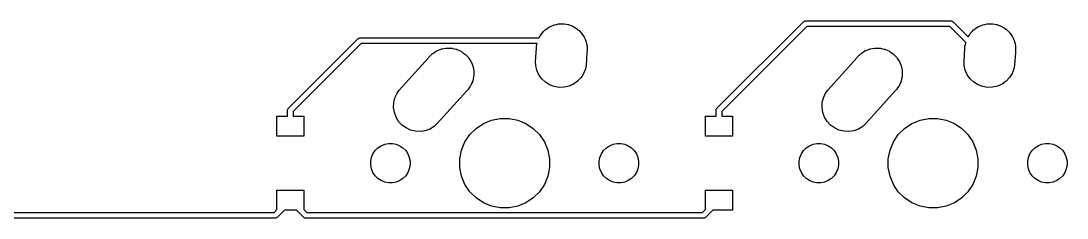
# Model space of a CAD drawing. Extents: x -26.1 to -7.5, y -7.6 to -2.3.
# Drawn here: x -9.32 to -7.489, y -2.629 to -2.283 of the extents above; entities that cross this region are included whole.
import ezdxf

# ---------------------------------------------------------------- set-up
doc = ezdxf.new("R2010")
doc.units = 0
doc.header["$MEASUREMENT"] = 0
doc.layers.add('BLACK', color=7, linetype='CONTINUOUS')

msp = doc.modelspace()

# ---------------------------------------------------------------- linework, layer by layer
at = {"layer": 'BLACK', "linetype": 'CONTINUOUS'}
for p, q in [((-8.38302, -2.28919), (-8.3794, -2.28836)), ((-8.3794, -2.28836), (-8.37874, -2.28834)), ((-8.37874, -2.28834), (-8.3781, -2.28821)), ((-8.3781, -2.28821), (-8.37439, -2.28821)), ((-8.37439, -2.28821), (-8.37068, -2.2881)), ((-8.37068, -2.2881), (-8.37003, -2.28821)), ((-8.37003, -2.28821), (-8.36938, -2.28821)), ((-8.36938, -2.28821), (-8.36574, -2.28893)), ((-8.36574, -2.28893), (-8.36207, -2.28955)), ((-8.1021, -2.43611), (-7.95063, -2.28464)), ((-7.95063, -2.28464), (-7.95047, -2.28445)), ((-7.95047, -2.28445), (-7.94971, -2.28382)), ((-7.94971, -2.28382), (-7.94884, -2.28336)), ((-7.94884, -2.28336), (-7.9479, -2.28307)), ((-7.9479, -2.28307), (-7.94716, -2.283)), ((-7.94716, -2.283), (-7.94692, -2.28298)), ((-7.94692, -2.28298), (-7.94667, -2.283)), ((-7.94667, -2.283), (-7.6929, -2.283)), ((-7.6929, -2.283), (-7.69265, -2.28298)), ((-7.69265, -2.28298), (-7.6924, -2.283)), ((-7.6924, -2.283), (-7.69167, -2.28307)), ((-7.69167, -2.28307), (-7.69073, -2.28336)), ((-7.69073, -2.28336), (-7.68986, -2.28382)), ((-7.68986, -2.28382), (-7.6891, -2.28445)), ((-7.6891, -2.28445), (-7.68894, -2.28464)), ((-7.68894, -2.28464), (-7.66262, -2.31096)), ((-7.63302, -2.28919), (-7.6294, -2.28836)), ((-7.6294, -2.28836), (-7.62874, -2.28834)), ((-7.62874, -2.28834), (-7.6281, -2.28821)), ((-7.6281, -2.28821), (-7.62439, -2.28821)), ((-7.62439, -2.28821), (-7.62068, -2.2881)), ((-7.62068, -2.2881), (-7.62003, -2.28821)), ((-7.62003, -2.28821), (-7.61938, -2.28821)), ((-7.61938, -2.28821), (-7.61574, -2.28893)), ((-7.61574, -2.28893), (-7.61207, -2.28955)), ((-8.41093, -2.30843), (-8.40896, -2.30529)), ((-8.40896, -2.30529), (-8.40851, -2.30481)), ((-8.40851, -2.30481), (-8.40814, -2.30427)), ((-8.40814, -2.30427), (-8.40552, -2.30164)), ((-8.40552, -2.30164), (-8.40297, -2.29894)), ((-8.40297, -2.29894), (-8.40244, -2.29856)), ((-8.40244, -2.29856), (-8.40197, -2.2981)), ((-8.40197, -2.2981), (-8.39889, -2.29603)), ((-8.39889, -2.29603), (-8.39586, -2.29388)), ((-8.39586, -2.29388), (-8.39526, -2.29361)), ((-8.39526, -2.29361), (-8.39472, -2.29325)), ((-8.39472, -2.29325), (-8.39129, -2.29183)), ((-8.39129, -2.29183), (-8.3879, -2.29031)), ((-8.3879, -2.29031), (-8.38726, -2.29016)), ((-8.38726, -2.29016), (-8.38666, -2.28991)), ((-8.38666, -2.28991), (-8.38302, -2.28919)), ((-8.36207, -2.28955), (-8.36146, -2.28978)), ((-8.36146, -2.28978), (-8.36082, -2.28991)), ((-8.36082, -2.28991), (-8.35739, -2.29133)), ((-8.35739, -2.29133), (-8.35392, -2.29265)), ((-8.35392, -2.29265), (-8.35337, -2.293)), ((-8.35337, -2.293), (-8.35276, -2.29325)), ((-8.35276, -2.29325), (-8.34967, -2.29531)), ((-8.34967, -2.29531), (-8.34653, -2.29728)), ((-8.34653, -2.29728), (-8.34605, -2.29773)), ((-8.34605, -2.29773), (-8.34551, -2.2981)), ((-8.34551, -2.2981), (-8.34288, -2.30072)), ((-8.34288, -2.30072), (-8.34018, -2.30327)), ((-8.34018, -2.30327), (-8.3398, -2.3038)), ((-8.3398, -2.3038), (-8.33934, -2.30427)), ((-8.33934, -2.30427), (-8.33727, -2.30735)), ((-7.94485, -2.293), (-8.09374, -2.44189)), ((-7.69472, -2.293), (-7.94485, -2.293)), ((-7.66672, -2.321), (-7.69472, -2.293)), ((-7.66093, -2.30843), (-7.65896, -2.30529)), ((-7.65896, -2.30529), (-7.65851, -2.30481)), ((-7.65851, -2.30481), (-7.65814, -2.30427)), ((-7.65814, -2.30427), (-7.65552, -2.30164)), ((-7.65552, -2.30164), (-7.65297, -2.29894)), ((-7.65297, -2.29894), (-7.65244, -2.29856)), ((-7.65244, -2.29856), (-7.65197, -2.2981)), ((-7.65197, -2.2981), (-7.64889, -2.29603)), ((-7.64889, -2.29603), (-7.64586, -2.29388)), ((-7.64586, -2.29388), (-7.64526, -2.29361)), ((-7.64526, -2.29361), (-7.64472, -2.29325)), ((-7.64472, -2.29325), (-7.64129, -2.29183)), ((-7.64129, -2.29183), (-7.6379, -2.29031)), ((-7.6379, -2.29031), (-7.63726, -2.29016)), ((-7.63726, -2.29016), (-7.63666, -2.28991)), ((-7.63666, -2.28991), (-7.63302, -2.28919)), ((-7.61207, -2.28955), (-7.61146, -2.28978)), ((-7.61146, -2.28978), (-7.61082, -2.28991)), ((-7.61082, -2.28991), (-7.60739, -2.29133)), ((-7.60739, -2.29133), (-7.60392, -2.29265)), ((-7.60392, -2.29265), (-7.60337, -2.293)), ((-7.60337, -2.293), (-7.60276, -2.29325)), ((-7.60276, -2.29325), (-7.59967, -2.29531)), ((-7.59967, -2.29531), (-7.59653, -2.29728)), ((-7.59653, -2.29728), (-7.59605, -2.29773)), ((-7.59605, -2.29773), (-7.59551, -2.2981)), ((-7.59551, -2.2981), (-7.59288, -2.30072)), ((-7.59288, -2.30072), (-7.59018, -2.30327)), ((-7.59018, -2.30327), (-7.5898, -2.3038)), ((-7.5898, -2.3038), (-7.58934, -2.30427)), ((-7.58934, -2.30427), (-7.58727, -2.30735)), ((-8.8521, -2.43611), (-8.73048, -2.31449)), ((-8.7247, -2.32285), (-8.84374, -2.44189)), ((-8.73048, -2.31449), (-8.73032, -2.3143)), ((-8.73032, -2.3143), (-8.72956, -2.31368)), ((-8.72956, -2.31368), (-8.72869, -2.31321)), ((-8.72869, -2.31321), (-8.72775, -2.31293)), ((-8.72775, -2.31293), (-8.72677, -2.31283)), ((-8.72677, -2.31283), (-8.72653, -2.31285)), ((-8.72653, -2.31285), (-8.41366, -2.31285)), ((-8.41703, -2.32285), (-8.7247, -2.32285)), ((-8.41803, -2.32814), (-8.41731, -2.32449)), ((-8.41731, -2.32449), (-8.41703, -2.32285)), ((-8.41366, -2.31285), (-8.41359, -2.31268)), ((-8.41359, -2.31268), (-8.41324, -2.31213)), ((-8.41324, -2.31213), (-8.41299, -2.31152)), ((-8.41299, -2.31152), (-8.41093, -2.30843)), ((-8.33727, -2.30735), (-8.33512, -2.31038)), ((-8.33512, -2.31038), (-8.33485, -2.31098)), ((-8.33485, -2.31098), (-8.33449, -2.31152)), ((-8.33449, -2.31152), (-8.33307, -2.31495)), ((-8.33307, -2.31495), (-8.33155, -2.31834)), ((-8.33155, -2.31834), (-8.3314, -2.31898)), ((-8.3314, -2.31898), (-8.33115, -2.31958)), ((-8.33115, -2.31958), (-8.33043, -2.32322)), ((-8.33043, -2.32322), (-8.3296, -2.32684)), ((-7.66803, -2.32814), (-7.66731, -2.32449)), ((-7.66731, -2.32449), (-7.66672, -2.321)), ((-7.66262, -2.31096), (-7.66093, -2.30843)), ((-7.58727, -2.30735), (-7.58512, -2.31038)), ((-7.58512, -2.31038), (-7.58485, -2.31098)), ((-7.58485, -2.31098), (-7.58449, -2.31152)), ((-7.58449, -2.31152), (-7.58307, -2.31495)), ((-7.58307, -2.31495), (-7.58155, -2.31834)), ((-7.58155, -2.31834), (-7.5814, -2.31898)), ((-7.5814, -2.31898), (-7.58115, -2.31958)), ((-7.58115, -2.31958), (-7.58043, -2.32322)), ((-7.58043, -2.32322), (-7.5796, -2.32684)), ((-8.60433, -2.34455), (-8.60368, -2.34382)), ((-8.60368, -2.34382), (-8.60279, -2.34301)), ((-8.60279, -2.34301), (-8.6004, -2.34062)), ((-8.6004, -2.34062), (-8.59958, -2.34007)), ((-8.59958, -2.34007), (-8.59886, -2.33941)), ((-8.59886, -2.33941), (-8.59596, -2.33765)), ((-8.59596, -2.33765), (-8.59315, -2.33577)), ((-8.59315, -2.33577), (-8.59224, -2.33539)), ((-8.59224, -2.33539), (-8.5914, -2.33488)), ((-8.5914, -2.33488), (-8.58821, -2.33373)), ((-8.58821, -2.33373), (-8.58508, -2.33243)), ((-8.58508, -2.33243), (-8.58412, -2.33224)), ((-8.58412, -2.33224), (-8.5832, -2.3319)), ((-8.5832, -2.3319), (-8.57985, -2.33139)), ((-8.57985, -2.33139), (-8.57653, -2.33073)), ((-8.57653, -2.33073), (-8.57554, -2.33073)), ((-8.57554, -2.33073), (-8.57457, -2.33058)), ((-8.57457, -2.33058), (-8.57119, -2.33073)), ((-8.57119, -2.33073), (-8.5678, -2.33073)), ((-8.5678, -2.33073), (-8.56684, -2.33092)), ((-8.56684, -2.33092), (-8.56586, -2.33096)), ((-8.56586, -2.33096), (-8.56257, -2.33177)), ((-8.56257, -2.33177), (-8.55925, -2.33243)), ((-8.55925, -2.33243), (-8.55834, -2.33281)), ((-8.55834, -2.33281), (-8.55738, -2.33304)), ((-8.55738, -2.33304), (-8.55431, -2.33447)), ((-8.55431, -2.33447), (-8.55119, -2.33577)), ((-8.55119, -2.33577), (-8.55037, -2.33632)), ((-8.55037, -2.33632), (-8.54948, -2.33673)), ((-8.54948, -2.33673), (-8.54675, -2.33874)), ((-8.54675, -2.33874), (-8.54393, -2.34062)), ((-8.54393, -2.34062), (-8.54324, -2.34131)), ((-8.54324, -2.34131), (-8.54244, -2.34189)), ((-8.54244, -2.34189), (-8.54016, -2.34439)), ((-8.41965, -2.35446), (-8.41803, -2.33098)), ((-8.41803, -2.33098), (-8.41803, -2.32814)), ((-8.32975, -2.33837), (-8.33128, -2.36055)), ((-8.32945, -2.33686), (-8.32975, -2.33837)), ((-8.3296, -2.32684), (-8.32958, -2.3275)), ((-8.32958, -2.3275), (-8.32945, -2.32814)), ((-8.32945, -2.32814), (-8.32945, -2.33185)), ((-8.32945, -2.33185), (-8.3294, -2.33338)), ((-8.3294, -2.33338), (-8.32945, -2.33403)), ((-8.32945, -2.33403), (-8.32945, -2.33686)), ((-7.85433, -2.34455), (-7.85368, -2.34382)), ((-7.85368, -2.34382), (-7.85279, -2.34301)), ((-7.85279, -2.34301), (-7.8504, -2.34062)), ((-7.8504, -2.34062), (-7.84958, -2.34007)), ((-7.84958, -2.34007), (-7.84886, -2.33941)), ((-7.84886, -2.33941), (-7.84596, -2.33765)), ((-7.84596, -2.33765), (-7.84315, -2.33577)), ((-7.84315, -2.33577), (-7.84224, -2.33539)), ((-7.84224, -2.33539), (-7.8414, -2.33488)), ((-7.8414, -2.33488), (-7.83821, -2.33373)), ((-7.83821, -2.33373), (-7.83508, -2.33243)), ((-7.83508, -2.33243), (-7.83412, -2.33224)), ((-7.83412, -2.33224), (-7.8332, -2.3319)), ((-7.8332, -2.3319), (-7.82985, -2.33139)), ((-7.82985, -2.33139), (-7.82653, -2.33073)), ((-7.82653, -2.33073), (-7.82554, -2.33073)), ((-7.82554, -2.33073), (-7.82457, -2.33058)), ((-7.82457, -2.33058), (-7.82119, -2.33073)), ((-7.82119, -2.33073), (-7.8178, -2.33073)), ((-7.8178, -2.33073), (-7.81684, -2.33092)), ((-7.81684, -2.33092), (-7.81586, -2.33096)), ((-7.81586, -2.33096), (-7.81257, -2.33177)), ((-7.81257, -2.33177), (-7.80925, -2.33243)), ((-7.80925, -2.33243), (-7.80834, -2.33281)), ((-7.80834, -2.33281), (-7.80738, -2.33304)), ((-7.80738, -2.33304), (-7.80431, -2.33447)), ((-7.80431, -2.33447), (-7.80119, -2.33577)), ((-7.80119, -2.33577), (-7.80037, -2.33632)), ((-7.80037, -2.33632), (-7.79948, -2.33673)), ((-7.79948, -2.33673), (-7.79675, -2.33874)), ((-7.79675, -2.33874), (-7.79393, -2.34062)), ((-7.79393, -2.34062), (-7.79324, -2.34131)), ((-7.79324, -2.34131), (-7.79244, -2.34189)), ((-7.79244, -2.34189), (-7.79016, -2.34439)), ((-7.66965, -2.35446), (-7.66803, -2.33098)), ((-7.66803, -2.33098), (-7.66803, -2.32814)), ((-7.57975, -2.33837), (-7.58128, -2.36055)), ((-7.57945, -2.33686), (-7.57975, -2.33837)), ((-7.5796, -2.32684), (-7.57958, -2.3275)), ((-7.57958, -2.3275), (-7.57945, -2.32814)), ((-7.57945, -2.32814), (-7.57945, -2.33185)), ((-7.57945, -2.33185), (-7.5794, -2.33338)), ((-7.5794, -2.33338), (-7.57945, -2.33403)), ((-7.57945, -2.33403), (-7.57945, -2.33686)), ((-8.65816, -2.40454), (-8.60724, -2.34779)), ((-8.60724, -2.34779), (-8.60657, -2.34679)), ((-8.60657, -2.34679), (-8.60433, -2.34455)), ((-8.54016, -2.34439), (-8.53776, -2.34679)), ((-8.53776, -2.34679), (-8.53722, -2.3476)), ((-8.53722, -2.3476), (-8.53655, -2.34833)), ((-8.53655, -2.34833), (-8.5348, -2.35123)), ((-8.5348, -2.35123), (-8.53291, -2.35404)), ((-8.53291, -2.35404), (-8.53254, -2.35495)), ((-8.53254, -2.35495), (-8.53203, -2.35579)), ((-8.53203, -2.35579), (-8.53087, -2.35897)), ((-8.53087, -2.35897), (-8.52958, -2.3621)), ((-8.52958, -2.3621), (-8.52938, -2.36306)), ((-8.41946, -2.36099), (-8.41965, -2.35446)), ((-8.41751, -2.3695), (-8.41946, -2.36099)), ((-8.33128, -2.36055), (-8.33237, -2.367)), ((-7.90816, -2.40454), (-7.85724, -2.34779)), ((-7.85724, -2.34779), (-7.85657, -2.34679)), ((-7.85657, -2.34679), (-7.85433, -2.34455)), ((-7.79016, -2.34439), (-7.78776, -2.34679)), ((-7.78776, -2.34679), (-7.78722, -2.3476)), ((-7.78722, -2.3476), (-7.78655, -2.34833)), ((-7.78655, -2.34833), (-7.7848, -2.35123)), ((-7.7848, -2.35123), (-7.78291, -2.35404)), ((-7.78291, -2.35404), (-7.78254, -2.35495)), ((-7.78254, -2.35495), (-7.78203, -2.35579)), ((-7.78203, -2.35579), (-7.78087, -2.35897)), ((-7.78087, -2.35897), (-7.77958, -2.3621)), ((-7.77958, -2.3621), (-7.77938, -2.36306)), ((-7.66946, -2.36099), (-7.66965, -2.35446)), ((-7.66751, -2.3695), (-7.66946, -2.36099)), ((-7.58128, -2.36055), (-7.58237, -2.367)), ((-8.52938, -2.36306), (-8.52905, -2.36399)), ((-8.52905, -2.36399), (-8.52853, -2.36734)), ((-8.52853, -2.36734), (-8.52787, -2.37066)), ((-8.52807, -2.38035), (-8.52811, -2.38133)), ((-8.52787, -2.37938), (-8.52807, -2.38035)), ((-8.52787, -2.37066), (-8.52787, -2.37164)), ((-8.52787, -2.37164), (-8.52772, -2.37261)), ((-8.52772, -2.37261), (-8.52787, -2.376)), ((-8.52787, -2.376), (-8.52787, -2.37938)), ((-8.41393, -2.37746), (-8.41751, -2.3695)), ((-8.40888, -2.38457), (-8.41393, -2.37746)), ((-8.33547, -2.37515), (-8.3401, -2.38255)), ((-8.33237, -2.367), (-8.33547, -2.37515)), ((-7.77938, -2.36306), (-7.77905, -2.36399)), ((-7.77905, -2.36399), (-7.77853, -2.36734)), ((-7.77853, -2.36734), (-7.77787, -2.37066)), ((-7.77807, -2.38035), (-7.77811, -2.38133)), ((-7.77787, -2.37938), (-7.77807, -2.38035)), ((-7.77787, -2.37066), (-7.77787, -2.37164)), ((-7.77787, -2.37164), (-7.77772, -2.37261)), ((-7.77772, -2.37261), (-7.77787, -2.376)), ((-7.77787, -2.376), (-7.77787, -2.37938)), ((-7.66393, -2.37746), (-7.66751, -2.3695)), ((-7.65888, -2.38457), (-7.66393, -2.37746)), ((-7.58547, -2.37515), (-7.5901, -2.38255)), ((-7.58237, -2.367), (-7.58547, -2.37515)), ((-8.53388, -2.39771), (-8.53588, -2.40044)), ((-8.53346, -2.39682), (-8.53388, -2.39771)), ((-8.53291, -2.396), (-8.53346, -2.39682)), ((-8.53162, -2.39287), (-8.53291, -2.396)), ((-8.53019, -2.3898), (-8.53162, -2.39287)), ((-8.52995, -2.38885), (-8.53019, -2.3898)), ((-8.52958, -2.38794), (-8.52995, -2.38885)), ((-8.52892, -2.38462), (-8.52958, -2.38794)), ((-8.52811, -2.38133), (-8.52892, -2.38462)), ((-8.40253, -2.39055), (-8.40888, -2.38457)), ((-8.39514, -2.39518), (-8.40253, -2.39055)), ((-8.38698, -2.39828), (-8.39514, -2.39518)), ((-8.37838, -2.39973), (-8.38698, -2.39828)), ((-8.36115, -2.39753), (-8.36966, -2.39948)), ((-8.35319, -2.39395), (-8.36115, -2.39753)), ((-8.34608, -2.3889), (-8.35319, -2.39395)), ((-8.3401, -2.38255), (-8.34608, -2.3889)), ((-7.78388, -2.39771), (-7.78588, -2.40044)), ((-7.78346, -2.39682), (-7.78388, -2.39771)), ((-7.78291, -2.396), (-7.78346, -2.39682)), ((-7.78162, -2.39287), (-7.78291, -2.396)), ((-7.78019, -2.3898), (-7.78162, -2.39287)), ((-7.77995, -2.38885), (-7.78019, -2.3898)), ((-7.77958, -2.38794), (-7.77995, -2.38885)), ((-7.77892, -2.38462), (-7.77958, -2.38794)), ((-7.77811, -2.38133), (-7.77892, -2.38462)), ((-7.65253, -2.39055), (-7.65888, -2.38457)), ((-7.64514, -2.39518), (-7.65253, -2.39055)), ((-7.63698, -2.39828), (-7.64514, -2.39518)), ((-7.62838, -2.39973), (-7.63698, -2.39828)), ((-7.61115, -2.39753), (-7.61966, -2.39948)), ((-7.60319, -2.39395), (-7.61115, -2.39753)), ((-7.59608, -2.3889), (-7.60319, -2.39395)), ((-7.5901, -2.38255), (-7.59608, -2.3889)), ((-8.66572, -2.41772), (-8.66203, -2.40981)), ((-8.66203, -2.40981), (-8.65816, -2.40454)), ((-8.54, -2.40549), (-8.59223, -2.4637)), ((-8.53776, -2.40325), (-8.54, -2.40549)), ((-8.53588, -2.40044), (-8.53776, -2.40325)), ((-8.36966, -2.39948), (-8.37838, -2.39973)), ((-7.91572, -2.41772), (-7.91203, -2.40981)), ((-7.91203, -2.40981), (-7.90816, -2.40454)), ((-7.79, -2.40549), (-7.84223, -2.4637)), ((-7.78776, -2.40325), (-7.79, -2.40549)), ((-7.78588, -2.40044), (-7.78776, -2.40325)), ((-7.61966, -2.39948), (-7.62838, -2.39973)), ((-8.66818, -2.43491), (-8.6678, -2.42619)), ((-8.66686, -2.44353), (-8.66818, -2.43491)), ((-8.6678, -2.42619), (-8.66572, -2.41772)), ((-7.91818, -2.43491), (-7.9178, -2.42619)), ((-7.91686, -2.44353), (-7.91818, -2.43491)), ((-7.9178, -2.42619), (-7.91572, -2.41772)), ((-8.87236, -2.48526), (-8.87236, -2.44982)), ((-8.87236, -2.44982), (-8.85374, -2.44982)), ((-8.85376, -2.43982), (-8.85367, -2.43884)), ((-8.85374, -2.44007), (-8.85376, -2.43982)), ((-8.85374, -2.44982), (-8.85374, -2.44007)), ((-8.85367, -2.43884), (-8.85338, -2.4379)), ((-8.85338, -2.4379), (-8.85292, -2.43703)), ((-8.85292, -2.43703), (-8.85245, -2.43646)), ((-8.85245, -2.43646), (-8.85229, -2.43627)), ((-8.85229, -2.43627), (-8.8521, -2.43611)), ((-8.84374, -2.44189), (-8.84374, -2.44982)), ((-8.84374, -2.44982), (-8.82512, -2.44982)), ((-8.82512, -2.44982), (-8.82512, -2.48526)), ((-8.66388, -2.45173), (-8.66686, -2.44353)), ((-8.65935, -2.45919), (-8.66388, -2.45173)), ((-8.12236, -2.48526), (-8.12236, -2.44982)), ((-8.12236, -2.44982), (-8.10374, -2.44982)), ((-8.10376, -2.43982), (-8.10367, -2.43884)), ((-8.10374, -2.44007), (-8.10376, -2.43982)), ((-8.10374, -2.44982), (-8.10374, -2.44007)), ((-8.10367, -2.43884), (-8.10338, -2.4379)), ((-8.10338, -2.4379), (-8.10292, -2.43703)), ((-8.10292, -2.43703), (-8.10245, -2.43646)), ((-8.10245, -2.43646), (-8.10229, -2.43627)), ((-8.10229, -2.43627), (-8.1021, -2.43611)), ((-8.09374, -2.44189), (-8.09374, -2.44982)), ((-8.09374, -2.44982), (-8.07512, -2.44982)), ((-8.07512, -2.44982), (-8.07512, -2.48526)), ((-7.91388, -2.45173), (-7.91686, -2.44353)), ((-7.90935, -2.45919), (-7.91388, -2.45173)), ((-8.65346, -2.46563), (-8.65935, -2.45919)), ((-8.64643, -2.47079), (-8.65346, -2.46563)), ((-8.63852, -2.47448), (-8.64643, -2.47079)), ((-8.59705, -2.46811), (-8.60451, -2.47264)), ((-8.59223, -2.4637), (-8.59705, -2.46811)), ((-8.53472, -2.48246), (-8.52378, -2.47153)), ((-8.52378, -2.47153), (-8.51092, -2.46293)), ((-8.51092, -2.46293), (-8.49664, -2.45702)), ((-8.49664, -2.45702), (-8.48147, -2.454)), ((-8.48147, -2.454), (-8.46601, -2.454)), ((-8.46601, -2.454), (-8.45084, -2.45702)), ((-8.45084, -2.45702), (-8.43656, -2.46293)), ((-8.43656, -2.46293), (-8.4237, -2.47153)), ((-8.4237, -2.47153), (-8.41277, -2.48246)), ((-7.90346, -2.46563), (-7.90935, -2.45919)), ((-7.89643, -2.47079), (-7.90346, -2.46563)), ((-7.88852, -2.47448), (-7.89643, -2.47079)), ((-7.84705, -2.46811), (-7.85451, -2.47264)), ((-7.84223, -2.4637), (-7.84705, -2.46811)), ((-7.78472, -2.48246), (-7.77378, -2.47153)), ((-7.77378, -2.47153), (-7.76092, -2.46293)), ((-7.76092, -2.46293), (-7.74664, -2.45702)), ((-7.74664, -2.45702), (-7.73147, -2.454)), ((-7.73147, -2.454), (-7.71601, -2.454)), ((-7.71601, -2.454), (-7.70084, -2.45702)), ((-7.70084, -2.45702), (-7.68656, -2.46293)), ((-7.68656, -2.46293), (-7.6737, -2.47153)), ((-7.6737, -2.47153), (-7.66277, -2.48246)), ((-8.82512, -2.48526), (-8.87236, -2.48526)), ((-8.63005, -2.47656), (-8.63852, -2.47448)), ((-8.62133, -2.47694), (-8.63005, -2.47656)), ((-8.61271, -2.47562), (-8.62133, -2.47694)), ((-8.60451, -2.47264), (-8.61271, -2.47562)), ((-8.54331, -2.49532), (-8.53472, -2.48246)), ((-8.41277, -2.48246), (-8.40417, -2.49532)), ((-8.07512, -2.48526), (-8.12236, -2.48526)), ((-7.88005, -2.47656), (-7.88852, -2.47448)), ((-7.87133, -2.47694), (-7.88005, -2.47656)), ((-7.86271, -2.47562), (-7.87133, -2.47694)), ((-7.85451, -2.47264), (-7.86271, -2.47562)), ((-7.79331, -2.49532), (-7.78472, -2.48246)), ((-7.66277, -2.48246), (-7.65417, -2.49532)), ((-8.7005, -2.51054), (-8.6957, -2.50574)), ((-8.6957, -2.50574), (-8.69006, -2.50197)), ((-8.69006, -2.50197), (-8.68379, -2.49938)), ((-8.68379, -2.49938), (-8.67713, -2.49805)), ((-8.67713, -2.49805), (-8.67035, -2.49805)), ((-8.67035, -2.49805), (-8.66369, -2.49938)), ((-8.66369, -2.49938), (-8.65742, -2.50197)), ((-8.65742, -2.50197), (-8.65178, -2.50574)), ((-8.65178, -2.50574), (-8.64698, -2.51054)), ((-8.54922, -2.5096), (-8.54331, -2.49532)), ((-8.40417, -2.49532), (-8.39826, -2.5096)), ((-8.3005, -2.51054), (-8.2957, -2.50574)), ((-8.2957, -2.50574), (-8.29006, -2.50197)), ((-8.29006, -2.50197), (-8.28379, -2.49938)), ((-8.28379, -2.49938), (-8.27713, -2.49805)), ((-8.27713, -2.49805), (-8.27035, -2.49805)), ((-8.27035, -2.49805), (-8.26369, -2.49938)), ((-8.26369, -2.49938), (-8.25742, -2.50197)), ((-8.25742, -2.50197), (-8.25178, -2.50574)), ((-8.25178, -2.50574), (-8.24698, -2.51054)), ((-7.9505, -2.51054), (-7.9457, -2.50574)), ((-7.9457, -2.50574), (-7.94006, -2.50197)), ((-7.94006, -2.50197), (-7.93379, -2.49938)), ((-7.93379, -2.49938), (-7.92713, -2.49805)), ((-7.92713, -2.49805), (-7.92035, -2.49805)), ((-7.92035, -2.49805), (-7.91369, -2.49938)), ((-7.91369, -2.49938), (-7.90742, -2.50197)), ((-7.90742, -2.50197), (-7.90178, -2.50574)), ((-7.90178, -2.50574), (-7.89698, -2.51054)), ((-7.79922, -2.5096), (-7.79331, -2.49532)), ((-7.65417, -2.49532), (-7.64826, -2.5096)), ((-7.5505, -2.51054), (-7.5457, -2.50574)), ((-7.5457, -2.50574), (-7.54006, -2.50197)), ((-7.54006, -2.50197), (-7.53379, -2.49938)), ((-7.53379, -2.49938), (-7.52713, -2.49805)), ((-7.52713, -2.49805), (-7.52035, -2.49805)), ((-7.52035, -2.49805), (-7.51369, -2.49938)), ((-7.51369, -2.49938), (-7.50742, -2.50197)), ((-7.50742, -2.50197), (-7.50178, -2.50574)), ((-7.50178, -2.50574), (-7.49698, -2.51054)), ((-8.70819, -2.52911), (-8.70687, -2.52245)), ((-8.70687, -2.52245), (-8.70427, -2.51618)), ((-8.70427, -2.51618), (-8.7005, -2.51054)), ((-8.64698, -2.51054), (-8.64321, -2.51618)), ((-8.64321, -2.51618), (-8.64062, -2.52245)), ((-8.64062, -2.52245), (-8.63929, -2.52911)), ((-8.55224, -2.52477), (-8.54922, -2.5096)), ((-8.55224, -2.54023), (-8.55224, -2.52477)), ((-8.39826, -2.5096), (-8.39524, -2.52477)), ((-8.39524, -2.52477), (-8.39524, -2.54023)), ((-8.30819, -2.52911), (-8.30687, -2.52245)), ((-8.30687, -2.52245), (-8.30427, -2.51618)), ((-8.30427, -2.51618), (-8.3005, -2.51054)), ((-8.24698, -2.51054), (-8.24321, -2.51618)), ((-8.24321, -2.51618), (-8.24062, -2.52245)), ((-8.24062, -2.52245), (-8.23929, -2.52911)), ((-7.95819, -2.52911), (-7.95687, -2.52245)), ((-7.95687, -2.52245), (-7.95427, -2.51618)), ((-7.95427, -2.51618), (-7.9505, -2.51054)), ((-7.89698, -2.51054), (-7.89321, -2.51618)), ((-7.89321, -2.51618), (-7.89062, -2.52245)), ((-7.89062, -2.52245), (-7.88929, -2.52911)), ((-7.80224, -2.52477), (-7.79922, -2.5096)), ((-7.80224, -2.54023), (-7.80224, -2.52477)), ((-7.64826, -2.5096), (-7.64524, -2.52477)), ((-7.64524, -2.52477), (-7.64524, -2.54023)), ((-7.55819, -2.52911), (-7.55687, -2.52245)), ((-7.55687, -2.52245), (-7.55427, -2.51618)), ((-7.55427, -2.51618), (-7.5505, -2.51054)), ((-7.49698, -2.51054), (-7.49321, -2.51618)), ((-7.49321, -2.51618), (-7.49062, -2.52245)), ((-7.49062, -2.52245), (-7.48929, -2.52911)), ((-8.70819, -2.53589), (-8.70819, -2.52911)), ((-8.70687, -2.54255), (-8.70819, -2.53589)), ((-8.70427, -2.54882), (-8.70687, -2.54255)), ((-8.64062, -2.54255), (-8.64321, -2.54882)), ((-8.63929, -2.53589), (-8.64062, -2.54255)), ((-8.63929, -2.52911), (-8.63929, -2.53589)), ((-8.54922, -2.5554), (-8.55224, -2.54023)), ((-8.39524, -2.54023), (-8.39826, -2.5554)), ((-8.30819, -2.53589), (-8.30819, -2.52911)), ((-8.30687, -2.54255), (-8.30819, -2.53589)), ((-8.30427, -2.54882), (-8.30687, -2.54255)), ((-8.24062, -2.54255), (-8.24321, -2.54882)), ((-8.23929, -2.53589), (-8.24062, -2.54255)), ((-8.23929, -2.52911), (-8.23929, -2.53589)), ((-7.95819, -2.53589), (-7.95819, -2.52911)), ((-7.95687, -2.54255), (-7.95819, -2.53589)), ((-7.95427, -2.54882), (-7.95687, -2.54255)), ((-7.89062, -2.54255), (-7.89321, -2.54882)), ((-7.88929, -2.53589), (-7.89062, -2.54255)), ((-7.88929, -2.52911), (-7.88929, -2.53589)), ((-7.79922, -2.5554), (-7.80224, -2.54023)), ((-7.64524, -2.54023), (-7.64826, -2.5554)), ((-7.55819, -2.53589), (-7.55819, -2.52911)), ((-7.55687, -2.54255), (-7.55819, -2.53589)), ((-7.55427, -2.54882), (-7.55687, -2.54255)), ((-7.49062, -2.54255), (-7.49321, -2.54882)), ((-7.48929, -2.53589), (-7.49062, -2.54255)), ((-7.48929, -2.52911), (-7.48929, -2.53589)), ((-8.7005, -2.55446), (-8.70427, -2.54882)), ((-8.6957, -2.55926), (-8.7005, -2.55446)), ((-8.69006, -2.56303), (-8.6957, -2.55926)), ((-8.68379, -2.56562), (-8.69006, -2.56303)), ((-8.65742, -2.56303), (-8.66369, -2.56562)), ((-8.65178, -2.55926), (-8.65742, -2.56303)), ((-8.64698, -2.55446), (-8.65178, -2.55926)), ((-8.64321, -2.54882), (-8.64698, -2.55446)), ((-8.54331, -2.56968), (-8.54922, -2.5554)), ((-8.39826, -2.5554), (-8.40417, -2.56968)), ((-8.3005, -2.55446), (-8.30427, -2.54882)), ((-8.2957, -2.55926), (-8.3005, -2.55446)), ((-8.29006, -2.56303), (-8.2957, -2.55926)), ((-8.28379, -2.56562), (-8.29006, -2.56303)), ((-8.25742, -2.56303), (-8.26369, -2.56562)), ((-8.25178, -2.55926), (-8.25742, -2.56303)), ((-8.24698, -2.55446), (-8.25178, -2.55926)), ((-8.24321, -2.54882), (-8.24698, -2.55446)), ((-7.9505, -2.55446), (-7.95427, -2.54882)), ((-7.9457, -2.55926), (-7.9505, -2.55446)), ((-7.94006, -2.56303), (-7.9457, -2.55926)), ((-7.93379, -2.56562), (-7.94006, -2.56303)), ((-7.90742, -2.56303), (-7.91369, -2.56562)), ((-7.90178, -2.55926), (-7.90742, -2.56303)), ((-7.89698, -2.55446), (-7.90178, -2.55926)), ((-7.89321, -2.54882), (-7.89698, -2.55446)), ((-7.79331, -2.56968), (-7.79922, -2.5554)), ((-7.64826, -2.5554), (-7.65417, -2.56968)), ((-7.5505, -2.55446), (-7.55427, -2.54882)), ((-7.5457, -2.55926), (-7.5505, -2.55446)), ((-7.54006, -2.56303), (-7.5457, -2.55926)), ((-7.53379, -2.56562), (-7.54006, -2.56303)), ((-7.50742, -2.56303), (-7.51369, -2.56562)), ((-7.50178, -2.55926), (-7.50742, -2.56303)), ((-7.49698, -2.55446), (-7.50178, -2.55926)), ((-7.49321, -2.54882), (-7.49698, -2.55446)), ((-8.87236, -2.61401), (-8.87236, -2.57974)), ((-8.87236, -2.57974), (-8.82512, -2.57974)), ((-8.82512, -2.57974), (-8.82512, -2.61401)), ((-8.67713, -2.56695), (-8.68379, -2.56562)), ((-8.67035, -2.56695), (-8.67713, -2.56695)), ((-8.66369, -2.56562), (-8.67035, -2.56695)), ((-8.53472, -2.58254), (-8.54331, -2.56968)), ((-8.40417, -2.56968), (-8.41277, -2.58254)), ((-8.27713, -2.56695), (-8.28379, -2.56562)), ((-8.27035, -2.56695), (-8.27713, -2.56695)), ((-8.26369, -2.56562), (-8.27035, -2.56695)), ((-8.12236, -2.61401), (-8.12236, -2.57974)), ((-8.12236, -2.57974), (-8.07512, -2.57974)), ((-8.07512, -2.57974), (-8.07512, -2.61518)), ((-7.92713, -2.56695), (-7.93379, -2.56562)), ((-7.92035, -2.56695), (-7.92713, -2.56695)), ((-7.91369, -2.56562), (-7.92035, -2.56695)), ((-7.78472, -2.58254), (-7.79331, -2.56968)), ((-7.65417, -2.56968), (-7.66277, -2.58254)), ((-7.52713, -2.56695), (-7.53379, -2.56562)), ((-7.52035, -2.56695), (-7.52713, -2.56695)), ((-7.51369, -2.56562), (-7.52035, -2.56695)), ((-8.52378, -2.59347), (-8.53472, -2.58254)), ((-8.51092, -2.60207), (-8.52378, -2.59347)), ((-8.4237, -2.59347), (-8.43656, -2.60207)), ((-8.41277, -2.58254), (-8.4237, -2.59347)), ((-7.77378, -2.59347), (-7.78472, -2.58254)), ((-7.76092, -2.60207), (-7.77378, -2.59347)), ((-7.6737, -2.59347), (-7.68656, -2.60207)), ((-7.66277, -2.58254), (-7.6737, -2.59347)), ((-8.87722, -2.61887), (-8.87236, -2.61401)), ((-8.85939, -2.61518), (-8.87144, -2.62724)), ((-8.83809, -2.61518), (-8.85939, -2.61518)), ((-8.82604, -2.62724), (-8.83809, -2.61518)), ((-8.82512, -2.61401), (-8.82026, -2.61887)), ((-8.49664, -2.60798), (-8.51092, -2.60207)), ((-8.48147, -2.611), (-8.49664, -2.60798)), ((-8.46601, -2.611), (-8.48147, -2.611)), ((-8.45084, -2.60798), (-8.46601, -2.611)), ((-8.43656, -2.60207), (-8.45084, -2.60798)), ((-8.12722, -2.61887), (-8.12236, -2.61401)), ((-8.10939, -2.61518), (-8.12144, -2.62724)), ((-8.07512, -2.61518), (-8.10939, -2.61518)), ((-7.74664, -2.60798), (-7.76092, -2.60207)), ((-7.73147, -2.611), (-7.74664, -2.60798)), ((-7.71601, -2.611), (-7.73147, -2.611)), ((-7.70084, -2.60798), (-7.71601, -2.611)), ((-7.68656, -2.60207), (-7.70084, -2.60798)), ((-8.8754, -2.62887), (-10.4311, -2.62887)), ((-10.4293, -2.61887), (-8.87722, -2.61887)), ((-8.87515, -2.6289), (-8.8754, -2.62887)), ((-8.87491, -2.62887), (-8.87515, -2.6289)), ((-8.87417, -2.6288), (-8.87491, -2.62887)), ((-8.87323, -2.62852), (-8.87417, -2.6288)), ((-8.87236, -2.62805), (-8.87323, -2.62852)), ((-8.8716, -2.62743), (-8.87236, -2.62805)), ((-8.87144, -2.62724), (-8.8716, -2.62743)), ((-8.82588, -2.62743), (-8.82604, -2.62724)), ((-8.82512, -2.62805), (-8.82588, -2.62743)), ((-8.82425, -2.62852), (-8.82512, -2.62805)), ((-8.82331, -2.6288), (-8.82425, -2.62852)), ((-8.82257, -2.62887), (-8.82331, -2.6288)), ((-8.82233, -2.6289), (-8.82257, -2.62887)), ((-8.82257, -2.62887), (-8.82257, -2.62887)), ((-8.82208, -2.62887), (-8.82233, -2.6289)), ((-8.1254, -2.62887), (-8.82208, -2.62887)), ((-8.82026, -2.61887), (-8.12722, -2.61887)), ((-8.12515, -2.6289), (-8.1254, -2.62887)), ((-8.12491, -2.62887), (-8.12515, -2.6289)), ((-8.12417, -2.6288), (-8.12491, -2.62887)), ((-8.12323, -2.62852), (-8.12417, -2.6288)), ((-8.12236, -2.62805), (-8.12323, -2.62852)), ((-8.1216, -2.62743), (-8.12236, -2.62805)), ((-8.12144, -2.62724), (-8.1216, -2.62743))]:
    msp.add_line(p, q, dxfattribs=at)

doc.saveas('drawing.dxf')
